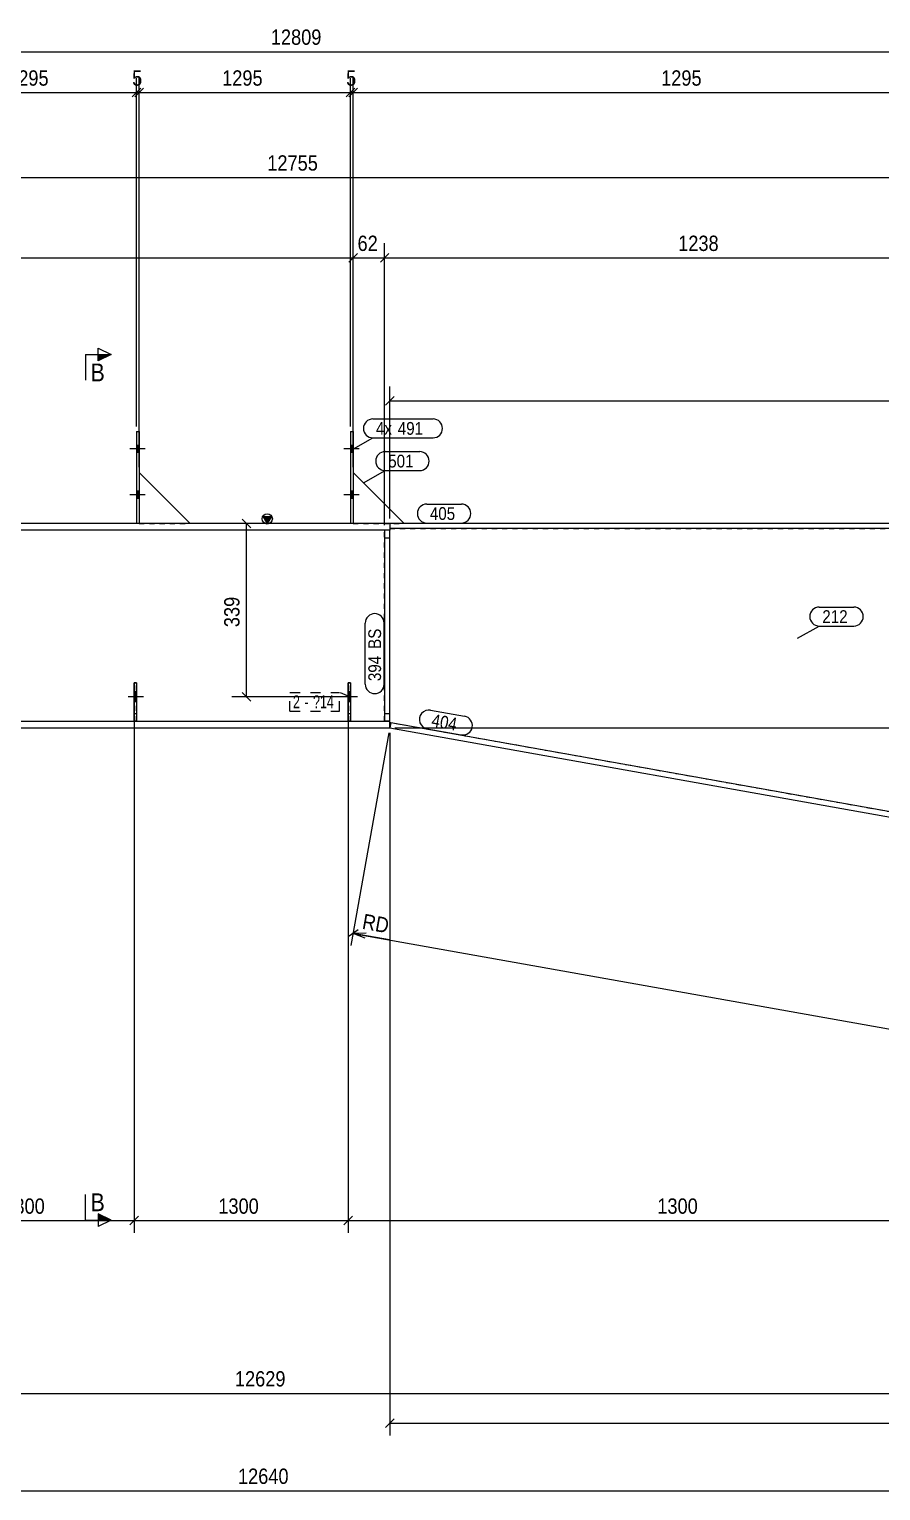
# Model space of a CAD drawing. Header units: millimetres. Extents: x 2 to 1174, y 1 to 825.
# Drawn here: x 442.5 to 609.2, y 211.6 to 497.7 of the extents above; entities that cross this region are included whole.
import ezdxf

# ---------------------------------------------------------------- set-up
doc = ezdxf.new("R2010")
doc.units = ezdxf.units.MM
for name, pattern in [('XKITLINE00', [0]), ('XKITLINE01', [4, 1, -1, 1, -1]), ('XKITLINE02', [4, 2, -2])]:
    doc.linetypes.add(name, pattern=pattern)
for name, color, linetype, lineweight in [('Bolt', 3, 'Continuous', 0), ('BoltMark', 7, 'Continuous', 0), ('Dimensions', 7, 'Continuous', 0), ('Part', 2, 'Continuous', 0), ('PartMark', 7, 'Continuous', 0), ('Section', 6, 'Continuous', 0)]:
    doc.layers.add(name, color=color, linetype=linetype, lineweight=lineweight)
doc.styles.add('ARIAL', font='ARIAL.TTF')
doc.styles.add('ARIAL_NARROW', font='ARIALN.TTF')

# ---------------------------------------------------------------- blocks, each defined once
blk = doc.blocks.new('*A5')
at = {"layer": 'Part', "color": 2, "linetype": 'XKITLINE00', "lineweight": 0}
blk.add_line((515.93, 400.97), (505.93, 410.97), dxfattribs=at)
at = {"layer": 'Part', "color": 7, "linetype": 'XKITLINE01', "lineweight": 0}
for p, q in [((505.93, 410.97), (505.93, 400.97)), ((505.93, 400.97), (515.93, 400.97))]:
    blk.add_line(p, q, dxfattribs=at)
blk = doc.blocks.new('*A6')
at = {"layer": 'Part', "color": 2, "linetype": 'XKITLINE00', "lineweight": 0}
for p, q in [((463.53, 418.97), (464.03, 418.97)), ((463.53, 418.97), (463.53, 400.97)), ((464.03, 418.97), (464.03, 400.97))]:
    blk.add_line(p, q, dxfattribs=at)
at = {"layer": 'Part', "color": 7, "linetype": 'XKITLINE01', "lineweight": 0}
blk.add_line((464.03, 400.97), (463.53, 400.97), dxfattribs=at)
blk = doc.blocks.new('*A7')
at = {"layer": 'Part', "color": 2, "linetype": 'XKITLINE00', "lineweight": 0}
for p, q in [((463.03, 362.27), (463.03, 369.77)), ((463.03, 369.77), (463.53, 369.77)), ((463.53, 369.77), (463.53, 362.27))]:
    blk.add_line(p, q, dxfattribs=at)
at = {"layer": 'Part', "color": 7, "linetype": 'XKITLINE01', "lineweight": 0}
for p, q in [((463.03, 363.77), (463.53, 363.77)), ((463.53, 362.27), (463.03, 362.27))]:
    blk.add_line(p, q, dxfattribs=at)
blk = doc.blocks.new('*A8')
at = {"layer": 'Part', "color": 2, "linetype": 'XKITLINE00', "lineweight": 0}
blk.add_line((474.03, 400.97), (464.03, 410.97), dxfattribs=at)
at = {"layer": 'Part', "color": 7, "linetype": 'XKITLINE01', "lineweight": 0}
for p, q in [((464.03, 410.97), (464.03, 400.97)), ((464.03, 400.97), (474.03, 400.97))]:
    blk.add_line(p, q, dxfattribs=at)
blk = doc.blocks.new('*A32')
at = {"layer": 'Part', "color": 7, "linetype": 'XKITLINE01', "lineweight": 0}
for p, q in [((504.93, 369.77), (504.93, 362.27)), ((505.43, 369.77), (504.93, 369.77)), ((505.43, 362.27), (505.43, 369.77)), ((504.93, 363.77), (505.43, 363.77)), ((504.93, 362.27), (505.43, 362.27))]:
    blk.add_line(p, q, dxfattribs=at)
blk = doc.blocks.new('*A33')
at = {"layer": 'Part', "color": 2, "linetype": 'XKITLINE00', "lineweight": 0}
for p, q in [((504.93, 362.27), (504.93, 369.77)), ((504.93, 369.77), (505.43, 369.77)), ((505.43, 369.77), (505.43, 362.27))]:
    blk.add_line(p, q, dxfattribs=at)
at = {"layer": 'Part', "color": 7, "linetype": 'XKITLINE01', "lineweight": 0}
for p, q in [((504.93, 363.77), (505.43, 363.77)), ((505.43, 362.27), (504.93, 362.27))]:
    blk.add_line(p, q, dxfattribs=at)
blk = doc.blocks.new('*A37')
at = {"layer": 'Part', "color": 7, "linetype": 'XKITLINE01', "lineweight": 0}
for p, q in [((463.03, 369.77), (463.03, 362.27)), ((463.53, 369.77), (463.03, 369.77)), ((463.53, 362.27), (463.53, 369.77)), ((463.03, 363.77), (463.53, 363.77)), ((463.03, 362.27), (463.53, 362.27))]:
    blk.add_line(p, q, dxfattribs=at)
blk = doc.blocks.new('*A39')
at = {"layer": 'Part', "color": 2, "linetype": 'XKITLINE00', "lineweight": 0}
for p, q in [((513.28, 361.96), (513.1, 360.97)), ((513.1, 360.97), (900.71, 291.81)), ((900.89, 292.8), (513.28, 361.96)), ((900.71, 291.81), (900.89, 292.8))]:
    blk.add_line(p, q, dxfattribs=at)
blk = doc.blocks.new('*A40')
at = {"layer": 'Part', "color": 2, "linetype": 'XKITLINE00', "lineweight": 0}
for p, q in [((912.19, 400.97), (513.1, 400.97)), ((513.1, 400.97), (513.1, 399.97)), ((912.19, 400.97), (912.19, 399.97)), ((912.19, 399.97), (513.1, 399.97))]:
    blk.add_line(p, q, dxfattribs=at)
blk = doc.blocks.new('*A46')
at = {"layer": 'Part', "color": 7, "linetype": 'XKITLINE01', "lineweight": 0}
for p, q in [((513.1, 399.67), (512.1, 399.67)), ((512.1, 362.27), (512.1, 399.67)), ((512.1, 398.17), (513.1, 398.17)), ((513.1, 362.27), (513.1, 399.67)), ((512.1, 363.77), (513.1, 363.77)), ((512.1, 362.27), (513.1, 362.27))]:
    blk.add_line(p, q, dxfattribs=at)
blk = doc.blocks.new('*A47')
at = {"layer": 'Part', "color": 2, "linetype": 'XKITLINE00', "lineweight": 0}
for p, q in [((512.1, 399.67), (512.1, 362.27)), ((513.1, 362.27), (513.1, 399.67))]:
    blk.add_line(p, q, dxfattribs=at)
at = {"layer": 'Part', "color": 7, "linetype": 'XKITLINE01', "lineweight": 0}
for p, q in [((513.1, 399.67), (512.1, 399.67)), ((512.1, 398.17), (513.1, 398.17)), ((512.1, 363.77), (513.1, 363.77)), ((513.1, 362.27), (512.1, 362.27))]:
    blk.add_line(p, q, dxfattribs=at)
blk = doc.blocks.new('*A51')
at = {"layer": 'Part', "color": 7, "linetype": 'XKITLINE01', "lineweight": 0}
for p, q in [((513.1, 361.99), (513.1, 399.97)), ((513.1, 399.97), (912.19, 399.97)), ((912.19, 399.97), (900.89, 292.8)), ((900.89, 292.8), (513.28, 361.96))]:
    blk.add_line(p, q, dxfattribs=at)
at = {"layer": 'Part', "color": 2, "linetype": 'XKITLINE00', "lineweight": 0}
blk.add_line((513.28, 361.96), (513.1, 361.99), dxfattribs=at)
blk = doc.blocks.new('*A57')
at = {"layer": 'Bolt'}
for points in [[(505.43, 416.27), (505.93, 416.27), (505.93, 414.87), (505.43, 414.87)], [(505.43, 416.27), (505.93, 416.27), (505.93, 414.87), (505.43, 414.87)], [(505.43, 407.27), (505.93, 407.27), (505.93, 405.87), (505.43, 405.87)], [(505.43, 407.27), (505.93, 407.27), (505.93, 405.87), (505.43, 405.87)]]:
    blk.add_hatch(color=3, dxfattribs=at).paths.add_polyline_path(points, flags=17)
at = {"layer": 'Bolt', "color": 3, "linetype": 'XKITLINE00', "lineweight": 0}
for p, q in [((507.09, 415.57), (504.09, 415.57)), ((507.09, 415.57), (504.09, 415.57)), ((505.93, 416.27), (505.43, 416.27)), ((505.93, 416.27), (505.43, 416.27)), ((505.93, 414.87), (505.43, 414.87)), ((505.93, 414.87), (505.43, 414.87)), ((507.09, 406.57), (504.09, 406.57)), ((507.09, 406.57), (504.09, 406.57)), ((505.93, 407.27), (505.43, 407.27)), ((505.93, 407.27), (505.43, 407.27)), ((505.93, 405.87), (505.43, 405.87)), ((505.93, 405.87), (505.43, 405.87))]:
    blk.add_line(p, q, dxfattribs=at)
blk = doc.blocks.new('*A58')
at = {"layer": 'Bolt'}
for points in [[(463.53, 416.27), (464.03, 416.27), (464.03, 414.87), (463.53, 414.87)], [(463.53, 416.27), (464.03, 416.27), (464.03, 414.87), (463.53, 414.87)], [(463.53, 407.27), (464.03, 407.27), (464.03, 405.87), (463.53, 405.87)], [(463.53, 407.27), (464.03, 407.27), (464.03, 405.87), (463.53, 405.87)]]:
    blk.add_hatch(color=3, dxfattribs=at).paths.add_polyline_path(points, flags=17)
at = {"layer": 'Bolt', "color": 3, "linetype": 'XKITLINE00', "lineweight": 0}
for p, q in [((465.19, 415.57), (462.19, 415.57)), ((465.19, 415.57), (462.19, 415.57)), ((464.03, 416.27), (463.53, 416.27)), ((464.03, 416.27), (463.53, 416.27)), ((464.03, 414.87), (463.53, 414.87)), ((464.03, 414.87), (463.53, 414.87)), ((465.19, 406.57), (462.19, 406.57)), ((465.19, 406.57), (462.19, 406.57)), ((464.03, 407.27), (463.53, 407.27)), ((464.03, 407.27), (463.53, 407.27)), ((464.03, 405.87), (463.53, 405.87)), ((464.03, 405.87), (463.53, 405.87))]:
    blk.add_line(p, q, dxfattribs=at)
blk = doc.blocks.new('*A59')
at = {"layer": 'Bolt'}
blk.add_hatch(color=3, dxfattribs=at).paths.add_polyline_path([(463.53, 366.09), (463.03, 366.09), (463.03, 368.05), (463.53, 368.05)], flags=17)
at = {"layer": 'Bolt', "color": 3, "linetype": 'XKITLINE00', "lineweight": 0}
for p, q in [((464.88, 367.07), (461.88, 367.07)), ((463.53, 368.05), (463.03, 368.05)), ((463.53, 366.09), (463.03, 366.09))]:
    blk.add_line(p, q, dxfattribs=at)
blk = doc.blocks.new('*A75')
at = {"layer": 'Bolt', "color": 3, "linetype": 'XKITLINE02', "lineweight": 0}
for p, q in [((506.78, 367.07), (503.78, 367.07)), ((505.43, 368.05), (504.93, 368.05)), ((505.43, 366.09), (504.93, 366.09))]:
    blk.add_line(p, q, dxfattribs=at)
blk = doc.blocks.new('*A76')
at = {"layer": 'Bolt'}
blk.add_hatch(color=3, dxfattribs=at).paths.add_polyline_path([(505.43, 366.09), (504.93, 366.09), (504.93, 368.05), (505.43, 368.05)], flags=17)
at = {"layer": 'Bolt', "color": 3, "linetype": 'XKITLINE00', "lineweight": 0}
for p, q in [((506.78, 367.07), (503.78, 367.07)), ((505.43, 368.05), (504.93, 368.05)), ((505.43, 366.09), (504.93, 366.09))]:
    blk.add_line(p, q, dxfattribs=at)
blk = doc.blocks.new('*A80')
at = {"layer": 'Bolt', "color": 3, "linetype": 'XKITLINE02', "lineweight": 0}
for p, q in [((464.88, 367.07), (461.88, 367.07)), ((463.53, 368.05), (463.03, 368.05)), ((463.53, 366.09), (463.03, 366.09))]:
    blk.add_line(p, q, dxfattribs=at)
blk = doc.blocks.new('*A83')
at = {"layer": 'Part'}
blk.add_hatch(color=2, dxfattribs=at).paths.add_polyline_path([(488.32, 402.37), (489.92, 402.37), (489.12, 400.97)], flags=17)
at = {"layer": 'Part', "color": 2, "linetype": 'XKITLINE00', "lineweight": 0}
for p, q in [((321.43, 400.97), (77.16, 400.97)), ((363.33, 400.97), (321.53, 400.97)), ((405.23, 400.97), (363.43, 400.97)), ((447.13, 400.97), (405.33, 400.97)), ((489.03, 400.97), (447.23, 400.97)), ((489.12, 400.97), (488.32, 402.37)), ((488.32, 402.37), (489.92, 402.37)), ((489.92, 402.37), (489.12, 400.97)), ((513.1, 400.97), (489.13, 400.97)), ((321.43, 399.67), (77.16, 399.67)), ((363.33, 399.67), (321.53, 399.67)), ((405.23, 399.67), (363.43, 399.67)), ((447.13, 399.67), (405.33, 399.67)), ((489.03, 399.67), (447.23, 399.67)), ((513.1, 399.67), (489.13, 399.67)), ((513.1, 399.97), (513.1, 399.67)), ((77.16, 362.27), (321.43, 362.27)), ((77.16, 360.97), (321.43, 360.97)), ((321.53, 362.27), (363.33, 362.27)), ((321.53, 360.97), (363.33, 360.97)), ((363.43, 362.27), (405.23, 362.27)), ((363.43, 360.97), (405.23, 360.97)), ((405.33, 362.27), (447.13, 362.27)), ((405.33, 360.97), (447.13, 360.97)), ((447.23, 362.27), (489.03, 362.27)), ((447.23, 360.97), (489.03, 360.97)), ((489.13, 362.27), (513.1, 362.27)), ((489.13, 360.97), (513.1, 360.97)), ((513.1, 360.97), (513.1, 362.27))]:
    blk.add_line(p, q, dxfattribs=at)
at = {"layer": 'Part', "color": 7, "linetype": 'XKITLINE01', "lineweight": 0}
for p, q in [((77.16, 400.97), (77.16, 360.97)), ((513.1, 400.97), (513.1, 399.97)), ((513.1, 362.27), (513.1, 399.67))]:
    blk.add_line(p, q, dxfattribs=at)
at = {"layer": 'Part', "color": 2, "linetype": 'XKITLINE00', "lineweight": 0}
blk.add_circle((489.12, 401.87), 1, dxfattribs=at)
blk = doc.blocks.new('*A90')
at = {"layer": 'Part', "color": 2, "linetype": 'XKITLINE00', "lineweight": 0}
for p, q in [((505.43, 418.97), (505.93, 418.97)), ((505.43, 418.97), (505.43, 400.97)), ((505.93, 418.97), (505.93, 400.97))]:
    blk.add_line(p, q, dxfattribs=at)
at = {"layer": 'Part', "color": 7, "linetype": 'XKITLINE01', "lineweight": 0}
blk.add_line((505.93, 400.97), (505.43, 400.97), dxfattribs=at)
blk = doc.blocks.new('*A203')
at = {"layer": 'Dimensions', "color": 7, "linetype": 'XKITLINE00', "lineweight": 0}
blk.add_line((75.16, 493.33), (915.57, 493.33), dxfattribs=at)
at = {"layer": 'Dimensions', "color": 3, "style": 'ARIAL', "width": 0.85}
blk.add_text('12809', height=3, dxfattribs=at).set_placement((489.81, 494.68))
blk = doc.blocks.new('*A214')
at = {"layer": 'Dimensions', "color": 7, "linetype": 'XKITLINE00', "lineweight": 0}
blk.add_line((77.16, 211.62), (900.71, 211.62), dxfattribs=at)
at = {"layer": 'Dimensions', "color": 3, "style": 'ARIAL', "width": 0.85}
blk.add_text('12640', height=3, dxfattribs=at).set_placement((483.38, 212.97))
blk = doc.blocks.new('*A217')
at = {"layer": 'Dimensions', "color": 7, "linetype": 'XKITLINE00', "lineweight": 0}
blk.add_line((77.16, 468.7), (912.19, 468.7), dxfattribs=at)
at = {"layer": 'Dimensions', "color": 3, "style": 'ARIAL', "width": 0.85}
blk.add_text('12755', height=3, dxfattribs=at).set_placement((489.12, 470.05))
blk = doc.blocks.new('*A218')
at = {"layer": 'Dimensions', "color": 7, "linetype": 'XKITLINE00', "lineweight": 0}
blk.add_line((77.16, 230.69), (899.53, 230.69), dxfattribs=at)
at = {"layer": 'Dimensions', "color": 3, "style": 'ARIAL', "width": 0.85}
blk.add_text('12629', height=3, dxfattribs=at).set_placement((482.78, 232.04))
blk = doc.blocks.new('*A220')
at = {"layer": 'Dimensions', "color": 7, "linetype": 'XKITLINE00', "lineweight": 0}
for p, q in [((513.1, 359.97), (513.1, 222.46)), ((900.71, 290.81), (900.71, 222.46)), ((513.95, 225.71), (512.26, 224.01)), ((513.1, 224.86), (900.71, 224.86)), ((901.56, 225.71), (899.87, 224.01))]:
    blk.add_line(p, q, dxfattribs=at)
at = {"layer": 'Dimensions', "color": 3}
for p in [(513.1, 224.86), (900.71, 224.86)]:
    blk.add_point(p, dxfattribs=at)
at = {"layer": 'Dimensions', "color": 3, "style": 'ARIAL', "width": 0.85}
blk.add_text('3876', height=3, dxfattribs=at).set_placement((702.46, 226.21))
blk = doc.blocks.new('*A221')
at = {"layer": 'Dimensions', "color": 7, "linetype": 'XKITLINE00', "lineweight": 0}
for p, q in [((514.1, 360.97), (699.94, 360.97)), ((696.69, 361.82), (698.39, 360.12)), ((697.54, 291.81), (697.54, 360.97)), ((696.69, 292.66), (698.39, 290.97)), ((899.71, 291.81), (694.69, 291.81))]:
    blk.add_line(p, q, dxfattribs=at)
at = {"layer": 'Dimensions', "color": 3}
for p in [(697.54, 360.97), (697.54, 291.81)]:
    blk.add_point(p, dxfattribs=at)
at = {"layer": 'Dimensions', "color": 3, "style": 'ARIAL', "width": 0.85}
blk.add_text('692', height=3, rotation=90.0002, dxfattribs=at).set_placement((696.19, 323.06))
blk = doc.blocks.new('*A222')
at = {"layer": 'Dimensions', "color": 7, "linetype": 'XKITLINE00', "lineweight": 0}
for p, q in [((512.93, 359.99), (505.5, 318.36)), ((512.93, 359.99), (505.5, 318.36)), ((506.91, 321.41), (504.94, 320.04)), ((508.47, 320.78), (505.92, 320.73)), ((505.92, 320.73), (893.53, 251.57)), ((508.3, 319.79), (505.92, 320.73)), ((513.03, 319.46), (505.92, 320.73)), ((900.54, 290.83), (893.11, 249.21)), ((894.52, 252.25), (892.55, 250.88))]:
    blk.add_line(p, q, dxfattribs=at)
at = {"layer": 'Dimensions', "color": 3}
for p in [(505.92, 320.73), (893.53, 251.57)]:
    blk.add_point(p, dxfattribs=at)
at = {"layer": 'Dimensions', "color": 7}
blk.add_point((505.92, 320.73), dxfattribs=at)
at = {"layer": 'Dimensions', "color": 3, "style": 'ARIAL', "width": 0.85}
for s, rotation, p in [('RD', -10.1184, (507.56, 321.65)), ('3937', -10.1184, (695.58, 288.26)), ('3937', 79.8818, (892.58, 253.06))]:
    blk.add_text(s, height=3, rotation=rotation, dxfattribs=at).set_placement(p)
blk = doc.blocks.new('*A223')
at = {"layer": 'Dimensions', "color": 7, "linetype": 'XKITLINE00', "lineweight": 0}
for p, q in [((513.1, 401.97), (513.1, 427.82)), ((912.19, 400.97), (912.19, 427.82)), ((513.95, 425.82), (512.26, 424.12)), ((513.1, 424.97), (912.19, 424.97)), ((913.04, 425.82), (911.35, 424.12))]:
    blk.add_line(p, q, dxfattribs=at)
at = {"layer": 'Dimensions', "color": 3}
for p in [(513.1, 424.97), (912.19, 424.97)]:
    blk.add_point(p, dxfattribs=at)
at = {"layer": 'Dimensions', "color": 3, "style": 'ARIAL', "width": 0.85}
blk.add_text('3991', height=3, dxfattribs=at).set_placement((708.2, 426.32))
blk = doc.blocks.new('*A226')
at = {"layer": 'PartMark', "color": 7, "linetype": 'XKITLINE00', "lineweight": 0}
for p, q in [((509.8, 421.44), (521.58, 421.44)), ((505.56, 415.34), (509.8, 417.74)), ((509.8, 417.74), (521.58, 417.74))]:
    blk.add_line(p, q, dxfattribs=at)
for centre, start, end in [((509.8, 419.59), 90, 270), ((521.58, 419.59), 270, 90)]:
    blk.add_arc(centre, 1.85, start, end, dxfattribs=at)
at = {"layer": 'PartMark', "color": 3, "style": 'ARIAL', "width": 0.85}
for s, p in [('4x', (510.4, 418.34)), ('491', (514.67, 418.34))]:
    blk.add_text(s, height=2.5, dxfattribs=at).set_placement(p)
blk = doc.blocks.new('*A230')
at = {"layer": 'Section'}
for points in [[(456.03, 434.04), (458.53, 434.04), (456.03, 432.79)], [(456.03, 265.85), (458.53, 264.6), (456.03, 264.6)]]:
    blk.add_hatch(color=3, dxfattribs=at).paths.add_polyline_path(points, flags=17)
at = {"layer": 'Section', "color": 3, "linetype": 'XKITLINE00', "lineweight": 0}
for p, q in [((456.03, 432.79), (456.03, 435.29)), ((456.03, 435.29), (458.53, 434.04)), ((458.53, 434.04), (456.03, 432.79)), ((458.53, 264.6), (456.03, 265.85)), ((456.03, 265.85), (456.03, 263.35)), ((458.53, 264.6), (456.03, 263.35))]:
    blk.add_line(p, q, dxfattribs=at)
at = {"layer": 'Section', "color": 1, "linetype": 'XKITLINE00', "lineweight": 0}
for p, q in [((453.53, 434.04), (453.53, 429.04)), ((453.53, 434.04), (458.53, 434.04)), ((453.53, 264.6), (453.53, 269.6)), ((453.53, 264.6), (458.53, 264.6))]:
    blk.add_line(p, q, dxfattribs=at)
at = {"layer": 'Section', "color": 7, "style": 'ARIAL', "width": 0.85}
for p in [(454.53, 428.79), (454.53, 266.35)]:
    blk.add_text('B', height=3.5, dxfattribs=at).set_placement(p)
blk = doc.blocks.new('*A246')
at = {"layer": 'Dimensions', "color": 7, "linetype": 'XKITLINE00', "lineweight": 0}
for p, q in [((422.13, 411.97), (422.13, 488.18)), ((463.53, 419.97), (463.53, 488.18)), ((422.98, 486.18), (421.28, 484.49)), ((422.13, 485.33), (463.53, 485.33)), ((464.38, 486.18), (462.68, 484.49))]:
    blk.add_line(p, q, dxfattribs=at)
at = {"layer": 'Dimensions', "color": 3}
for p in [(422.13, 485.33), (463.53, 485.33)]:
    blk.add_point(p, dxfattribs=at)
at = {"layer": 'Dimensions', "color": 3, "style": 'ARIAL', "width": 0.85}
blk.add_text('1295', height=3, dxfattribs=at).set_placement((438.38, 486.68))
blk = doc.blocks.new('*A247')
at = {"layer": 'Dimensions', "color": 7, "linetype": 'XKITLINE00', "lineweight": 0}
for p, q in [((463.53, 419.97), (463.53, 488.18)), ((464.03, 411.97), (464.03, 488.18)), ((464.38, 486.18), (462.68, 484.49)), ((464.88, 486.18), (463.18, 484.49)), ((463.53, 485.33), (464.03, 485.33))]:
    blk.add_line(p, q, dxfattribs=at)
at = {"layer": 'Dimensions', "color": 3}
for p in [(463.53, 485.33), (464.03, 485.33)]:
    blk.add_point(p, dxfattribs=at)
at = {"layer": 'Dimensions', "color": 3, "style": 'ARIAL', "width": 0.85}
blk.add_text('5', height=3, dxfattribs=at).set_placement((462.66, 486.68))
blk = doc.blocks.new('*A248')
at = {"layer": 'Dimensions', "color": 7, "linetype": 'XKITLINE00', "lineweight": 0}
for p, q in [((464.03, 411.97), (464.03, 488.18)), ((505.43, 419.97), (505.43, 488.18)), ((464.88, 486.18), (463.18, 484.49)), ((464.03, 485.33), (505.43, 485.33)), ((506.28, 486.18), (504.58, 484.49))]:
    blk.add_line(p, q, dxfattribs=at)
at = {"layer": 'Dimensions', "color": 3}
for p in [(464.03, 485.33), (505.43, 485.33)]:
    blk.add_point(p, dxfattribs=at)
at = {"layer": 'Dimensions', "color": 3, "style": 'ARIAL', "width": 0.85}
blk.add_text('1295', height=3, dxfattribs=at).set_placement((480.28, 486.68))
blk = doc.blocks.new('*A249')
at = {"layer": 'Dimensions', "color": 7, "linetype": 'XKITLINE00', "lineweight": 0}
for p, q in [((505.43, 419.97), (505.43, 488.18)), ((505.93, 418.09), (505.93, 488.18)), ((506.28, 486.18), (504.58, 484.49)), ((506.78, 486.18), (505.08, 484.49)), ((505.43, 485.33), (505.93, 485.33))]:
    blk.add_line(p, q, dxfattribs=at)
at = {"layer": 'Dimensions', "color": 3}
for p in [(505.43, 485.33), (505.93, 485.33)]:
    blk.add_point(p, dxfattribs=at)
at = {"layer": 'Dimensions', "color": 3, "style": 'ARIAL', "width": 0.85}
blk.add_text('5', height=3, dxfattribs=at).set_placement((504.56, 486.68))
blk = doc.blocks.new('*A250')
at = {"layer": 'Dimensions', "color": 7, "linetype": 'XKITLINE00', "lineweight": 0}
for p, q in [((505.93, 418.09), (505.93, 488.18)), ((635.43, 419.97), (635.43, 488.18)), ((506.78, 486.18), (505.08, 484.49)), ((505.93, 485.33), (635.43, 485.33)), ((636.28, 486.18), (634.58, 484.49))]:
    blk.add_line(p, q, dxfattribs=at)
at = {"layer": 'Dimensions', "color": 3}
for p in [(505.93, 485.33), (635.43, 485.33)]:
    blk.add_point(p, dxfattribs=at)
at = {"layer": 'Dimensions', "color": 3, "style": 'ARIAL', "width": 0.85}
blk.add_text('1295', height=3, dxfattribs=at).set_placement((566.23, 486.68))
blk = doc.blocks.new('*A257')
at = {"layer": 'Dimensions', "color": 7, "linetype": 'XKITLINE00', "lineweight": 0}
for p, q in [((421.13, 368.77), (421.13, 262.1)), ((463.03, 368.77), (463.03, 262.1)), ((421.98, 265.35), (420.28, 263.65)), ((421.13, 264.5), (463.03, 264.5)), ((463.88, 265.35), (462.18, 263.65))]:
    blk.add_line(p, q, dxfattribs=at)
at = {"layer": 'Dimensions', "color": 3}
for p in [(421.13, 264.5), (463.03, 264.5)]:
    blk.add_point(p, dxfattribs=at)
at = {"layer": 'Dimensions', "color": 3, "style": 'ARIAL', "width": 0.85}
blk.add_text('1300', height=3, dxfattribs=at).set_placement((437.63, 265.85))
blk = doc.blocks.new('*A258')
at = {"layer": 'Dimensions', "color": 7, "linetype": 'XKITLINE00', "lineweight": 0}
for p, q in [((463.03, 368.77), (463.03, 262.1)), ((504.93, 368.77), (504.93, 262.1)), ((463.88, 265.35), (462.18, 263.65)), ((463.03, 264.5), (504.93, 264.5)), ((505.78, 265.35), (504.08, 263.65))]:
    blk.add_line(p, q, dxfattribs=at)
at = {"layer": 'Dimensions', "color": 3}
for p in [(463.03, 264.5), (504.93, 264.5)]:
    blk.add_point(p, dxfattribs=at)
at = {"layer": 'Dimensions', "color": 3, "style": 'ARIAL', "width": 0.85}
blk.add_text('1300', height=3, dxfattribs=at).set_placement((479.53, 265.85))
blk = doc.blocks.new('*A259')
at = {"layer": 'Dimensions', "color": 7, "linetype": 'XKITLINE00', "lineweight": 0}
for p, q in [((504.93, 368.77), (504.93, 262.1)), ((634.93, 339.16), (634.93, 262.1)), ((505.78, 265.35), (504.08, 263.65)), ((504.93, 264.5), (634.93, 264.5)), ((635.78, 265.35), (634.08, 263.65))]:
    blk.add_line(p, q, dxfattribs=at)
at = {"layer": 'Dimensions', "color": 3}
for p in [(504.93, 264.5), (634.93, 264.5)]:
    blk.add_point(p, dxfattribs=at)
at = {"layer": 'Dimensions', "color": 3, "style": 'ARIAL', "width": 0.85}
blk.add_text('1300', height=3, dxfattribs=at).set_placement((565.48, 265.85))
blk = doc.blocks.new('*A262')
at = {"layer": 'Dimensions', "color": 7, "linetype": 'XKITLINE00', "lineweight": 0}
for p, q in [((272.83, 400.67), (272.83, 455.82)), ((505.93, 411.97), (505.93, 455.82)), ((273.68, 453.82), (271.99, 452.12)), ((272.83, 452.97), (505.93, 452.97)), ((506.78, 453.82), (505.08, 452.12))]:
    blk.add_line(p, q, dxfattribs=at)
at = {"layer": 'Dimensions', "color": 3}
for p in [(272.83, 452.97), (505.93, 452.97)]:
    blk.add_point(p, dxfattribs=at)
at = {"layer": 'Dimensions', "color": 3, "style": 'ARIAL', "width": 0.85}
blk.add_text('6736', height=3, dxfattribs=at).set_placement((384.93, 454.32))
blk = doc.blocks.new('*A263')
at = {"layer": 'Dimensions', "color": 7, "linetype": 'XKITLINE00', "lineweight": 0}
for p, q in [((505.93, 411.97), (505.93, 455.82)), ((512.1, 400.67), (512.1, 455.82)), ((506.78, 453.82), (505.08, 452.12)), ((505.93, 452.97), (512.1, 452.97)), ((512.95, 453.82), (511.26, 452.12))]:
    blk.add_line(p, q, dxfattribs=at)
at = {"layer": 'Dimensions', "color": 3}
for p in [(505.93, 452.97), (512.1, 452.97)]:
    blk.add_point(p, dxfattribs=at)
at = {"layer": 'Dimensions', "color": 3, "style": 'ARIAL', "width": 0.85}
blk.add_text('62', height=3, dxfattribs=at).set_placement((506.79, 454.32))
blk = doc.blocks.new('*A264')
at = {"layer": 'Dimensions', "color": 7, "linetype": 'XKITLINE00', "lineweight": 0}
for p, q in [((512.1, 400.67), (512.1, 455.82)), ((635.93, 411.97), (635.93, 455.82)), ((512.95, 453.82), (511.26, 452.12)), ((512.1, 452.97), (635.93, 452.97)), ((636.78, 453.82), (635.08, 452.12))]:
    blk.add_line(p, q, dxfattribs=at)
at = {"layer": 'Dimensions', "color": 3}
for p in [(512.1, 452.97), (635.93, 452.97)]:
    blk.add_point(p, dxfattribs=at)
at = {"layer": 'Dimensions', "color": 3, "style": 'ARIAL', "width": 0.85}
blk.add_text('1238', height=3, dxfattribs=at).set_placement((569.57, 454.32))
blk = doc.blocks.new('*A265')
at = {"layer": 'Dimensions', "color": 7, "linetype": 'XKITLINE00', "lineweight": 0}
for p, q in [((512.1, 400.97), (482.18, 400.97)), ((484.18, 401.82), (485.88, 400.12)), ((485.03, 367.07), (485.03, 400.97)), ((505.78, 367.07), (482.18, 367.07)), ((484.18, 367.92), (485.88, 366.22))]:
    blk.add_line(p, q, dxfattribs=at)
at = {"layer": 'Dimensions', "color": 3}
for p in [(485.03, 400.97), (485.03, 367.07)]:
    blk.add_point(p, dxfattribs=at)
at = {"layer": 'Dimensions', "color": 3, "style": 'ARIAL', "width": 0.85}
blk.add_text('339', height=3, rotation=90.0002, dxfattribs=at).set_placement((483.68, 380.68))
blk = doc.blocks.new('*A266')
at = {"layer": 'BoltMark', "color": 7, "linetype": 'XKITLINE02', "lineweight": 0}
for p, q in [((493.55, 367.92), (503.24, 367.92)), ((493.55, 364.22), (493.55, 367.92)), ((503.24, 364.22), (503.24, 367.92)), ((505.28, 367.07), (503.24, 367.92)), ((493.55, 364.22), (503.24, 364.22))]:
    blk.add_line(p, q, dxfattribs=at)
at = {"layer": 'BoltMark', "color": 3, "style": 'ARIAL_NARROW', "width": 0.85}
for s, p in [('2', (494.15, 364.82)), ('?14', (498.08, 364.82)), ('-', (496.42, 364.82))]:
    blk.add_text(s, height=2.5, dxfattribs=at).set_placement(p)
blk = doc.blocks.new('*A269')
at = {"layer": 'PartMark', "color": 7, "linetype": 'XKITLINE00', "lineweight": 0}
for p, q in [((597.19, 384.6), (603.96, 384.6)), ((592.95, 378.51), (597.19, 380.9)), ((597.19, 380.9), (603.96, 380.9))]:
    blk.add_line(p, q, dxfattribs=at)
for centre, start, end in [((597.19, 382.75), 90, 270), ((603.96, 382.75), 270, 90)]:
    blk.add_arc(centre, 1.85, start, end, dxfattribs=at)
at = {"layer": 'PartMark', "color": 3, "style": 'ARIAL', "width": 0.85}
blk.add_text('212', height=2.5, dxfattribs=at).set_placement((597.79, 381.5))
blk = doc.blocks.new('*A270')
at = {"layer": 'PartMark', "color": 7, "linetype": 'XKITLINE00', "lineweight": 0}
for p, q in [((521.08, 364.42), (527.74, 363.24)), ((520.43, 360.78), (527.09, 359.59))]:
    blk.add_line(p, q, dxfattribs=at)
for centre, start, end in [((520.76, 362.6), 79.8838, 259.8838), ((527.42, 361.42), 259.8838, 79.8838)]:
    blk.add_arc(centre, 1.85, start, end, dxfattribs=at)
at = {"layer": 'PartMark', "color": 3, "style": 'ARIAL', "width": 0.85}
blk.add_text('404', height=2.5, rotation=-10.1184, dxfattribs=at).set_placement((521.13, 361.27))
blk = doc.blocks.new('*A271')
at = {"layer": 'PartMark', "color": 7, "linetype": 'XKITLINE00', "lineweight": 0}
for p, q in [((520.35, 404.77), (527.12, 404.77)), ((520.35, 401.07), (527.12, 401.07))]:
    blk.add_line(p, q, dxfattribs=at)
for centre, start, end in [((520.35, 402.92), 90, 270), ((527.12, 402.92), 270, 90)]:
    blk.add_arc(centre, 1.85, start, end, dxfattribs=at)
at = {"layer": 'PartMark', "color": 3, "style": 'ARIAL', "width": 0.85}
blk.add_text('405', height=2.5, dxfattribs=at).set_placement((520.95, 401.67))
blk = doc.blocks.new('*A275')
at = {"layer": 'PartMark', "color": 7, "linetype": 'XKITLINE00', "lineweight": 0}
for p, q in [((512.2, 415.04), (518.96, 415.04)), ((507.96, 408.94), (512.2, 411.34)), ((512.2, 411.34), (518.96, 411.34))]:
    blk.add_line(p, q, dxfattribs=at)
for centre, start, end in [((512.2, 413.19), 90, 270), ((518.96, 413.19), 270, 90)]:
    blk.add_arc(centre, 1.85, start, end, dxfattribs=at)
at = {"layer": 'PartMark', "color": 3, "style": 'ARIAL', "width": 0.85}
blk.add_text('501', height=2.5, dxfattribs=at).set_placement((512.8, 411.94))
blk = doc.blocks.new('*A280')
at = {"layer": 'PartMark', "color": 7, "linetype": 'XKITLINE00', "lineweight": 0}
for p, q in [((508.3, 369.52), (508.3, 381.48)), ((512, 369.52), (512, 381.48))]:
    blk.add_line(p, q, dxfattribs=at)
for centre, start, end in [((510.15, 381.48), 0, 180), ((510.15, 369.52), 180, 0)]:
    blk.add_arc(centre, 1.85, start, end, dxfattribs=at)
at = {"layer": 'PartMark', "color": 3, "style": 'ARIAL', "width": 0.85}
for s, p in [('BS', (511.4, 376.43)), ('394', (511.4, 370.12))]:
    blk.add_text(s, height=2.5, rotation=90.0002, dxfattribs=at).set_placement(p)

msp = doc.modelspace()

# ---------------------------------------------------------------- block references
at = {"lineweight": 0}
for name in ['*A203', '*A246', '*A247', '*A248', '*A249', '*A250', '*A217', '*A262', '*A263', '*A264', '*A230', '*A223', '*A226', '*A6', '*A90', '*A58', '*A57', '*A275', '*A8', '*A5', '*A271', '*A265', '*A40', '*A46', '*A47', '*A51', '*A269', '*A280', '*A7', '*A37', '*A32', '*A33', '*A257', '*A59', '*A80', '*A258', '*A266', '*A75', '*A76', '*A259', '*A270', '*A39', '*A221', '*A214', '*A218', '*A222', '*A220']:
    msp.add_blockref(name, (0, 0), dxfattribs=at)
at = {"layer": 'Part', "lineweight": 0}
msp.add_blockref('*A83', (0, 0), dxfattribs=at)

doc.saveas('drawing.dxf')
